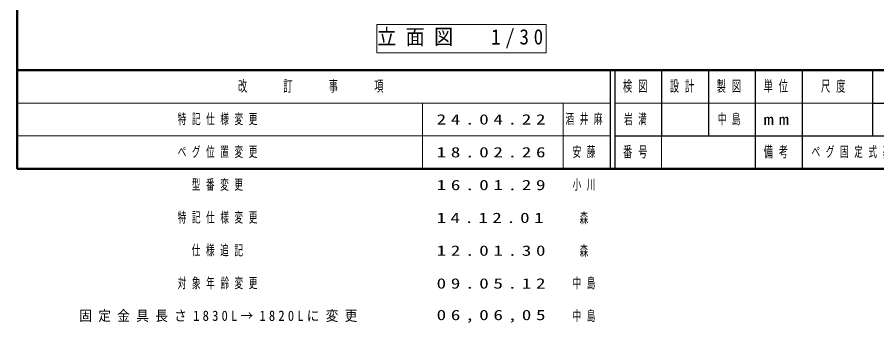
# Model space of a CAD drawing. Units: millimetres on the paper, scale 1:30. Extents: x -365 to 0, y -33 to 257.
# Drawn here: x -365 to -181.6, y -32.9 to 32.3 of the extents above; entities that cross this region are included whole.
import ezdxf
from ezdxf.enums import TextEntityAlignment as Align

# ---------------------------------------------------------------- set-up
doc = ezdxf.new("R2010")
doc.units = ezdxf.units.MM
doc.layers.add('LY_1', color=7, linetype='Continuous', lineweight=13)
doc.styles.add('ＭＳ ゴシック', font='')
doc.styles.get('ＭＳ ゴシック').set_extended_font_data('MS Gothic')

msp = doc.modelspace()

# ---------------------------------------------------------------- linework, layer by layer
at = {"layer": 'LY_1', "lineweight": 50}
for p, q in [((-365, 257), (-365, 0)), ((-365, 21), (0, 21)), ((-365, 0), (0, 0))]:
    msp.add_line(p, q, dxfattribs=at)
at = {"layer": 'LY_1'}
for p, q in [((-288.23, 30.785), (-288.23, 24.692)), ((-252.137, 30.785), (-288.23, 30.785)), ((-252.137, 24.692), (-252.137, 30.785)), ((-288.23, 24.692), (-252.137, 24.692)), ((-365, 14), (-238.5, 14)), ((-278.5, 14), (-278.5, 0)), ((-248.5, 14), (-248.5, 0)), ((-237.5, 14), (-182.5, 14)), ((-365, 7), (-238.5, 7)), ((-227.5, 7), (-227.5, 0))]:
    msp.add_line(p, q, dxfattribs=at)
at = {"layer": 'LY_1', "lineweight": 25}
for p, q in [((-238.5, 21), (-238.5, 0)), ((-237.5, 21), (-237.5, 0)), ((-227.5, 21), (-227.5, 7)), ((-217.5, 21), (-217.5, 7)), ((-207.5, 21), (-207.5, 0)), ((-197.5, 21), (-197.5, 7)), ((-182.5, 21), (-182.5, 7)), ((-182.5, 14), (-70, 14)), ((-237.5, 7), (0, 7)), ((-197.5, 7), (-197.5, 0))]:
    msp.add_line(p, q, dxfattribs=at)

# ---------------------------------------------------------------- texts
at = {"layer": 'LY_1', "style": 'ＭＳ ゴシック', "width": 0.6}
for p in [(-245, -10.5), (-245, -17.5)]:
    msp.add_text('森', height=2.199, dxfattribs=at).set_placement(p, align=Align.MIDDLE_LEFT)
at = {"layer": 'LY_1', "style": 'ＭＳ ゴシック'}
for s, insert, char_height, attachment_point in [('\\T1.5;\\W0.9;立面図\u30001/30', (-288.184, 27.739), 3.299, 4), ('\\T1.64;\\W0.6;改\u3000\u3000訂\u3000\u3000事\u3000\u3000項', (-301.75, 17.5), 2.346, 5), ('\\T1.64;\\W0.6;検図', (-232.5, 17.5), 2.346, 5), ('\\T1.64;\\W0.6;設計', (-222.5, 17.5), 2.346, 5), ('\\T1.64;\\W0.6;製図', (-212.5, 17.5), 2.346, 5), ('\\T1.64;\\W0.6;単位', (-202.5, 17.5), 2.346, 5), ('\\T1.64;\\W0.6;尺度', (-190.25, 17.5), 2.346, 5), ('\\T1.64;\\W0.6;特記仕様変更', (-330.75, 10.5), 2.199, 4), ('\\T1.5;\\W1.35;24.04.22', (-275.5, 10.5), 2.199, 4), ('\\T1.64;\\W0.6;酒井麻', (-248, 10.5), 2.199, 4), ('\\T1.64;\\W0.6;岩満', (-232.5, 10.5), 2.199, 5), ('\\T1.64;\\W0.6;中島', (-212.5, 10.5), 2.199, 5), ('\\T1.5;\\W1.35;mm', (-202.5, 10.5), 2.346, 5), ('\\T1.64;\\W0.6;ペグ位置変更', (-330.75, 3.5), 2.199, 4), ('\\T1.5;\\W1.35;18.02.26', (-275.5, 3.5), 2.199, 4), ('\\T1.64;\\W0.6;安藤', (-246.5, 3.5), 2.199, 4), ('\\T1.64;\\W0.6;番号', (-232.5, 3.5), 2.346, 5), ('\\T1.64;\\W0.6;備考', (-202.5, 3.5), 2.346, 5), ('\\T1.64;\\W0.6;ペグ固定式基礎', (-195.5, 3.5), 2.199, 4), ('\\T1.64;\\W0.6;型番変更', (-327.75, -3.5), 2.199, 4), ('\\T1.5;\\W1.35;16.01.29', (-275.5, -3.5), 2.199, 4), ('\\T1.64;\\W0.6;小川', (-246.5, -3.5), 2.199, 4), ('\\T1.64;\\W0.6;特記仕様変更', (-330.75, -10.5), 2.199, 4), ('\\T1.47;\\W1.35;14.12.01', (-275.5, -10.5), 2.199, 4), ('\\T1.64;\\W0.6;仕様追記', (-327.75, -17.5), 2.199, 4), ('\\T1.5;\\W1.35;12.01.30', (-275.5, -17.5), 2.199, 4), ('\\T1.64;\\W0.6;対象年齢変更', (-330.75, -24.5), 2.199, 4), ('\\T1.5;\\W1.35;09.05.12', (-275.5, -24.5), 2.199, 4), ('\\T1.64;\\W0.6;中島', (-246.5, -24.5), 2.199, 4), ('\\T1.5;\\W0.9;固定金具長さ1830L→1820Lに変更', (-351.75, -31.5), 2.199, 4), ('\\T1.5;\\W1.35;06,06,05', (-275.5, -31.5), 2.199, 4), ('\\T1.64;\\W0.6;中島', (-246.5, -31.5), 2.199, 4)]:
    msp.add_mtext(s, dxfattribs=dict(at, insert=insert, char_height=char_height, attachment_point=attachment_point))

doc.saveas('drawing.dxf')
